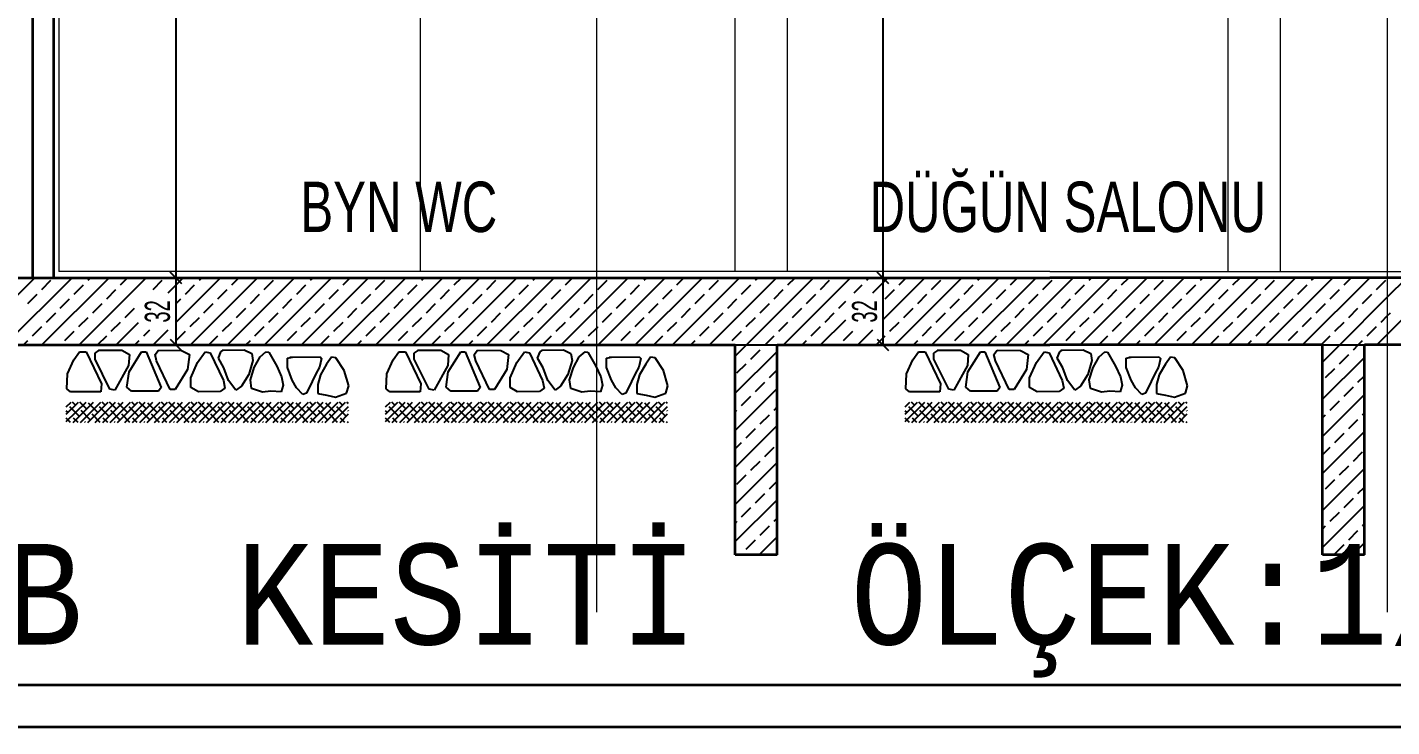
# Model space of a CAD drawing. Header units: inches. Extents: x -7543 to -822, y 102837 to 190349.
# Drawn here: x -827.3713 to -827.2412, y 102836.6651 to 102836.7318 of the extents above; entities that cross this region are included whole.
import ezdxf

# ---------------------------------------------------------------- set-up
doc = ezdxf.new("R2010")
doc.units = ezdxf.units.IN
doc.header["$MEASUREMENT"] = 0
doc.linetypes.add('__ZG_T_P__9', pattern=[22, 1, -10, 1, -10])
doc.layers.get('0').update_dxf_attribs({"lineweight": 25})
doc.layers.add('DUVAR', color=7, linetype='Continuous', lineweight=35, true_color=0xfc4642)
doc.layers.add('KAPI', color=7, linetype='Continuous', lineweight=18, true_color=0xffb360)
for name, color, linetype, lineweight in [('ICOL', 55, 'Continuous', 25), ('SIVA', 150, 'Continuous', 15), ('TARAMA', 8, 'Continuous', 25), ('YAZI', 7, 'Continuous', 25)]:
    doc.layers.add(name, color=color, linetype=linetype, lineweight=lineweight)
doc.styles.add('arıal', font='arial.ttf', dxfattribs={"width": 0.7})
doc.styles.add('ISIM', font='monos.ttf', dxfattribs={"width": 1.1, "height": 200})
doc.styles.add('OLCU', font='tromand.shx', dxfattribs={"width": 0.6, "height": 12})

# ---------------------------------------------------------------- blocks, each defined once
blk = doc.blocks.new('_Oblique')
at = {"color": 0, "linetype": 'ByBlock', "lineweight": -2}
blk.add_line((-0.5, -0.5), (0.5, 0.5), dxfattribs=at)

msp = doc.modelspace()

# ---------------------------------------------------------------- linework, layer by layer
at = {"layer": 'DUVAR'}
for p, q in [((-827.37079, 102836.79148), (-827.37079, 102836.70788)), ((-827.36879, 102836.79148), (-827.36879, 102836.70788)), ((-827.51279, 102836.70788), (-827.27379, 102836.70788)), ((-827.09879, 102836.70788), (-827.27379, 102836.70788)), ((-827.44479, 102836.70148), (-827.30379, 102836.70148)), ((-827.30379, 102836.68148), (-827.30379, 102836.70148)), ((-827.29979, 102836.68148), (-827.29979, 102836.70148)), ((-827.29979, 102836.70148), (-827.27379, 102836.70148)), ((-827.24779, 102836.70148), (-827.27379, 102836.70148)), ((-827.24779, 102836.68148), (-827.24779, 102836.70148)), ((-827.10279, 102836.70148), (-827.24379, 102836.70148)), ((-827.24379, 102836.68148), (-827.24379, 102836.70148)), ((-827.29979, 102836.68148), (-827.30379, 102836.68148)), ((-827.24379, 102836.68148), (-827.24779, 102836.68148)), ((-837.60107, 102836.66908), (-821.99356, 102836.66908)), ((-837.60507, 102836.66508), (-821.98956, 102836.66508))]:
    msp.add_line(p, q, dxfattribs=at)
at = {"layer": 'ICOL'}
for p, q in [((-827.28971, 102836.79788), (-827.28971, 102836.70788)), ((-827.35714, 102836.79148), (-827.35714, 102836.70788)), ((-827.35714, 102836.70788), (-827.35714, 102836.70148)), ((-827.28971, 102836.70788), (-827.28971, 102836.70148))]:
    msp.add_line(p, q, dxfattribs=at)
at = {"layer": 'ICOL', "color": 53}
for p, q in [((-827.35974, 102836.70788), (-827.3563, 102836.70788)), ((-827.35974, 102836.70788), (-827.3563, 102836.70788)), ((-827.29211, 102836.70788), (-827.29055, 102836.70788)), ((-827.29211, 102836.70788), (-827.29055, 102836.70788)), ((-827.35894, 102836.70148), (-827.3563, 102836.70148)), ((-827.29211, 102836.70148), (-827.29055, 102836.70148))]:
    msp.add_line(p, q, dxfattribs=at)
at = {"layer": 'KAPI', "linetype": '__ZG_T_P__9'}
for p, q in [((-827.31699, 102836.67599), (-827.31699, 102837.3934)), ((-827.24157, 102836.67599), (-827.24157, 102837.3934))]:
    msp.add_line(p, q, dxfattribs=at)
at = {"layer": 'KAPI'}
for p, q in [((-827.33379, 102836.70848), (-827.33379, 102836.79088)), ((-827.30379, 102836.70848), (-827.30379, 102836.79088)), ((-827.29879, 102836.70848), (-827.29879, 102836.79088)), ((-827.25679, 102836.70848), (-827.25679, 102836.79088)), ((-827.25179, 102836.70848), (-827.25179, 102836.79088))]:
    msp.add_line(p, q, dxfattribs=at)
at = {"layer": 'SIVA'}
for p, q in [((-827.36829, 102836.79088), (-827.36829, 102836.70848)), ((-827.27379, 102836.70848), (-827.36829, 102836.70848)), ((-827.27379, 102836.70848), (-827.15004, 102836.70848))]:
    msp.add_line(p, q, dxfattribs=at)
at = {"layer": 'TARAMA'}
for p, q in [((-827.37696, 102836.70148), (-827.37056, 102836.70788)), ((-827.37342, 102836.70148), (-827.36702, 102836.70788)), ((-827.36991, 102836.70676), (-827.36903, 102836.70765)), ((-827.36989, 102836.70148), (-827.36349, 102836.70788)), ((-827.36682, 102836.70632), (-827.36593, 102836.70721)), ((-827.36635, 102836.70148), (-827.35995, 102836.70788)), ((-827.36549, 102836.70765), (-827.36525, 102836.70788)), ((-827.3624, 102836.70721), (-827.36172, 102836.70788)), ((-827.3593, 102836.70676), (-827.35842, 102836.70765)), ((-827.35785, 102836.70645), (-827.35642, 102836.70788)), ((-827.35707, 102836.70369), (-827.35288, 102836.70788)), ((-827.35621, 102836.70632), (-827.35533, 102836.70721)), ((-827.35574, 102836.70148), (-827.34934, 102836.70788)), ((-827.35488, 102836.70765), (-827.35465, 102836.70788)), ((-827.35221, 102836.70148), (-827.34581, 102836.70788)), ((-827.35179, 102836.70721), (-827.35111, 102836.70788)), ((-827.3487, 102836.70676), (-827.34781, 102836.70765)), ((-827.34867, 102836.70148), (-827.34227, 102836.70788)), ((-827.3456, 102836.70632), (-827.34472, 102836.70721)), ((-827.34514, 102836.70148), (-827.33874, 102836.70788)), ((-827.34428, 102836.70765), (-827.34404, 102836.70788)), ((-827.3416, 102836.70148), (-827.3352, 102836.70788)), ((-827.34118, 102836.70721), (-827.34051, 102836.70788)), ((-827.33809, 102836.70676), (-827.33721, 102836.70765)), ((-827.33807, 102836.70148), (-827.33167, 102836.70788)), ((-827.335, 102836.70632), (-827.33411, 102836.70721)), ((-827.33453, 102836.70148), (-827.32813, 102836.70788)), ((-827.33367, 102836.70765), (-827.33343, 102836.70788)), ((-827.331, 102836.70148), (-827.3246, 102836.70788)), ((-827.33058, 102836.70721), (-827.3299, 102836.70788)), ((-827.32748, 102836.70676), (-827.3266, 102836.70765)), ((-827.32746, 102836.70148), (-827.32106, 102836.70788)), ((-827.32439, 102836.70632), (-827.32351, 102836.70721)), ((-827.32392, 102836.70148), (-827.31752, 102836.70788)), ((-827.32306, 102836.70765), (-827.32283, 102836.70788)), ((-827.31997, 102836.70721), (-827.31929, 102836.70788)), ((-827.31699, 102836.70488), (-827.31399, 102836.70788)), ((-827.31688, 102836.70676), (-827.31599, 102836.70765)), ((-827.31685, 102836.70148), (-827.31045, 102836.70788)), ((-827.31378, 102836.70632), (-827.3129, 102836.70721)), ((-827.31332, 102836.70148), (-827.30692, 102836.70788)), ((-827.31246, 102836.70765), (-827.31222, 102836.70788)), ((-827.30978, 102836.70148), (-827.30338, 102836.70788)), ((-827.30936, 102836.70721), (-827.30869, 102836.70788)), ((-827.30627, 102836.70676), (-827.30539, 102836.70765)), ((-827.30625, 102836.70148), (-827.29985, 102836.70788)), ((-827.30318, 102836.70632), (-827.30229, 102836.70721)), ((-827.30271, 102836.70148), (-827.29631, 102836.70788)), ((-827.30185, 102836.70765), (-827.30161, 102836.70788)), ((-827.29918, 102836.70148), (-827.29278, 102836.70788)), ((-827.29876, 102836.70721), (-827.29808, 102836.70788)), ((-827.29566, 102836.70676), (-827.29478, 102836.70765)), ((-827.29244, 102836.70645), (-827.29169, 102836.70721)), ((-827.29124, 102836.70765), (-827.29101, 102836.70788)), ((-827.29067, 102836.70645), (-827.28924, 102836.70788)), ((-827.28964, 102836.70395), (-827.2857, 102836.70788)), ((-827.28857, 102836.70148), (-827.28217, 102836.70788)), ((-827.28815, 102836.70721), (-827.28747, 102836.70788)), ((-827.28506, 102836.70676), (-827.28417, 102836.70765)), ((-827.28503, 102836.70148), (-827.27863, 102836.70788)), ((-827.28196, 102836.70632), (-827.28108, 102836.70721)), ((-827.2815, 102836.70148), (-827.2751, 102836.70788)), ((-827.28064, 102836.70765), (-827.2804, 102836.70788)), ((-827.27796, 102836.70148), (-827.27156, 102836.70788)), ((-827.27754, 102836.70721), (-827.27687, 102836.70788)), ((-827.27445, 102836.70676), (-827.27357, 102836.70765)), ((-827.27443, 102836.70148), (-827.26803, 102836.70788)), ((-827.27136, 102836.70632), (-827.27047, 102836.70721)), ((-827.27089, 102836.70148), (-827.26449, 102836.70788)), ((-827.27003, 102836.70765), (-827.2698, 102836.70788)), ((-827.26736, 102836.70148), (-827.26096, 102836.70788)), ((-827.26694, 102836.70721), (-827.26626, 102836.70788)), ((-827.26384, 102836.70676), (-827.26296, 102836.70765)), ((-827.26382, 102836.70148), (-827.25742, 102836.70788)), ((-827.26075, 102836.70632), (-827.25987, 102836.70721)), ((-827.26029, 102836.70148), (-827.25389, 102836.70788)), ((-827.25942, 102836.70765), (-827.25919, 102836.70788)), ((-827.25675, 102836.70148), (-827.25035, 102836.70788)), ((-827.25633, 102836.70721), (-827.25565, 102836.70788)), ((-827.25324, 102836.70676), (-827.25235, 102836.70765)), ((-827.25321, 102836.70148), (-827.24681, 102836.70788)), ((-827.25014, 102836.70632), (-827.24926, 102836.70721)), ((-827.24968, 102836.70148), (-827.24328, 102836.70788)), ((-827.24882, 102836.70765), (-827.24858, 102836.70788)), ((-827.24572, 102836.70721), (-827.24505, 102836.70788)), ((-827.24263, 102836.70676), (-827.24175, 102836.70765)), ((-827.24157, 102836.70606), (-827.23974, 102836.70788)), ((-827.24157, 102836.70252), (-827.23621, 102836.70788)), ((-827.37124, 102836.70544), (-827.37035, 102836.70632)), ((-827.36814, 102836.705), (-827.36726, 102836.70588)), ((-827.36372, 102836.70588), (-827.36284, 102836.70676)), ((-827.35707, 102836.70546), (-827.35665, 102836.70588)), ((-827.35312, 102836.70588), (-827.35223, 102836.70676)), ((-827.35002, 102836.70544), (-827.34914, 102836.70632)), ((-827.34693, 102836.705), (-827.34605, 102836.70588)), ((-827.34251, 102836.70588), (-827.34163, 102836.70676)), ((-827.33942, 102836.70544), (-827.33853, 102836.70632)), ((-827.33632, 102836.705), (-827.33544, 102836.70588)), ((-827.3319, 102836.70588), (-827.33102, 102836.70676)), ((-827.32881, 102836.70544), (-827.32793, 102836.70632)), ((-827.32572, 102836.705), (-827.32483, 102836.70588)), ((-827.3213, 102836.70588), (-827.32041, 102836.70676)), ((-827.3182, 102836.70544), (-827.31732, 102836.70632)), ((-827.31511, 102836.705), (-827.31423, 102836.70588)), ((-827.31069, 102836.70588), (-827.30981, 102836.70676)), ((-827.3076, 102836.70544), (-827.30671, 102836.70632)), ((-827.3045, 102836.705), (-827.30362, 102836.70588)), ((-827.30008, 102836.70588), (-827.2992, 102836.70676)), ((-827.29699, 102836.70544), (-827.29611, 102836.70632)), ((-827.2939, 102836.705), (-827.29324, 102836.70565)), ((-827.28948, 102836.70588), (-827.28859, 102836.70676)), ((-827.28638, 102836.70544), (-827.2855, 102836.70632)), ((-827.28329, 102836.705), (-827.28241, 102836.70588)), ((-827.27887, 102836.70588), (-827.27799, 102836.70676)), ((-827.27578, 102836.70544), (-827.27489, 102836.70632)), ((-827.27268, 102836.705), (-827.2718, 102836.70588)), ((-827.26826, 102836.70588), (-827.26738, 102836.70676)), ((-827.26517, 102836.70544), (-827.26429, 102836.70632)), ((-827.26208, 102836.705), (-827.26119, 102836.70588)), ((-827.25766, 102836.70588), (-827.25677, 102836.70676)), ((-827.25456, 102836.70544), (-827.25368, 102836.70632)), ((-827.25147, 102836.705), (-827.25059, 102836.70588)), ((-827.24705, 102836.70588), (-827.24617, 102836.70676)), ((-827.24614, 102836.70148), (-827.24157, 102836.70606)), ((-827.24396, 102836.70544), (-827.24307, 102836.70632)), ((-827.36947, 102836.70367), (-827.36858, 102836.70455)), ((-827.36505, 102836.70455), (-827.36416, 102836.70544)), ((-827.36196, 102836.70411), (-827.36107, 102836.705)), ((-827.35444, 102836.70455), (-827.35356, 102836.70544)), ((-827.35135, 102836.70411), (-827.35046, 102836.705)), ((-827.34825, 102836.70367), (-827.34737, 102836.70455)), ((-827.34384, 102836.70455), (-827.34295, 102836.70544)), ((-827.34074, 102836.70411), (-827.33986, 102836.705)), ((-827.33765, 102836.70367), (-827.33676, 102836.70455)), ((-827.33323, 102836.70455), (-827.33235, 102836.70544)), ((-827.33014, 102836.70411), (-827.32925, 102836.705)), ((-827.32704, 102836.70367), (-827.32616, 102836.70455)), ((-827.32262, 102836.70455), (-827.32174, 102836.70544)), ((-827.32039, 102836.70148), (-827.31699, 102836.70488)), ((-827.31953, 102836.70411), (-827.31864, 102836.705)), ((-827.31644, 102836.70367), (-827.31555, 102836.70455)), ((-827.31202, 102836.70455), (-827.31113, 102836.70544)), ((-827.30892, 102836.70411), (-827.30804, 102836.705)), ((-827.30583, 102836.70367), (-827.30494, 102836.70455)), ((-827.30141, 102836.70455), (-827.30053, 102836.70544)), ((-827.29832, 102836.70411), (-827.29743, 102836.705)), ((-827.29522, 102836.70367), (-827.29434, 102836.70455)), ((-827.28771, 102836.70411), (-827.28683, 102836.705)), ((-827.28462, 102836.70367), (-827.28373, 102836.70455)), ((-827.2802, 102836.70455), (-827.27931, 102836.70544)), ((-827.2771, 102836.70411), (-827.27622, 102836.705)), ((-827.27401, 102836.70367), (-827.27312, 102836.70455)), ((-827.26959, 102836.70455), (-827.26871, 102836.70544)), ((-827.2665, 102836.70411), (-827.26561, 102836.705)), ((-827.2634, 102836.70367), (-827.26252, 102836.70455)), ((-827.25898, 102836.70455), (-827.2581, 102836.70544)), ((-827.25589, 102836.70411), (-827.25501, 102836.705)), ((-827.2528, 102836.70367), (-827.25191, 102836.70455)), ((-827.24838, 102836.70455), (-827.24749, 102836.70544)), ((-827.24528, 102836.70411), (-827.2444, 102836.705)), ((-827.24219, 102836.70367), (-827.24157, 102836.70429)), ((-827.24157, 102836.70429), (-827.24131, 102836.70455)), ((-827.37079, 102836.70235), (-827.36991, 102836.70323)), ((-827.36637, 102836.70323), (-827.36549, 102836.70411)), ((-827.36328, 102836.70279), (-827.3624, 102836.70367)), ((-827.36282, 102836.70148), (-827.36067, 102836.70363)), ((-827.36019, 102836.70235), (-827.35961, 102836.70292)), ((-827.35928, 102836.70148), (-827.35785, 102836.70292)), ((-827.35577, 102836.70323), (-827.35488, 102836.70411)), ((-827.35267, 102836.70279), (-827.35179, 102836.70367)), ((-827.34958, 102836.70235), (-827.3487, 102836.70323)), ((-827.34516, 102836.70323), (-827.34428, 102836.70411)), ((-827.34207, 102836.70279), (-827.34118, 102836.70367)), ((-827.33897, 102836.70235), (-827.33809, 102836.70323)), ((-827.33455, 102836.70323), (-827.33367, 102836.70411)), ((-827.33146, 102836.70279), (-827.33058, 102836.70367)), ((-827.32837, 102836.70235), (-827.32748, 102836.70323)), ((-827.32395, 102836.70323), (-827.32306, 102836.70411)), ((-827.32085, 102836.70279), (-827.31997, 102836.70367)), ((-827.31776, 102836.70235), (-827.31699, 102836.70311)), ((-827.31699, 102836.70311), (-827.31688, 102836.70323)), ((-827.31334, 102836.70323), (-827.31246, 102836.70411)), ((-827.31025, 102836.70279), (-827.30936, 102836.70367)), ((-827.30715, 102836.70235), (-827.30627, 102836.70323)), ((-827.30273, 102836.70323), (-827.30185, 102836.70411)), ((-827.29964, 102836.70279), (-827.29876, 102836.70367)), ((-827.29655, 102836.70235), (-827.29566, 102836.70323)), ((-827.29564, 102836.70148), (-827.29324, 102836.70389)), ((-827.2921, 102836.70148), (-827.29067, 102836.70292)), ((-827.28903, 102836.70279), (-827.28815, 102836.70367)), ((-827.28594, 102836.70235), (-827.28506, 102836.70323)), ((-827.28152, 102836.70323), (-827.28064, 102836.70411)), ((-827.27843, 102836.70279), (-827.27754, 102836.70367)), ((-827.27533, 102836.70235), (-827.27445, 102836.70323)), ((-827.27092, 102836.70323), (-827.27003, 102836.70411)), ((-827.26782, 102836.70279), (-827.26694, 102836.70367)), ((-827.26473, 102836.70235), (-827.26384, 102836.70323)), ((-827.26031, 102836.70323), (-827.25942, 102836.70411)), ((-827.25721, 102836.70279), (-827.25633, 102836.70367)), ((-827.25412, 102836.70235), (-827.25324, 102836.70323)), ((-827.2497, 102836.70323), (-827.24882, 102836.70411)), ((-827.24661, 102836.70279), (-827.24572, 102836.70367)), ((-827.24351, 102836.70235), (-827.24263, 102836.70323)), ((-827.37165, 102836.70148), (-827.37124, 102836.7019)), ((-827.3677, 102836.7019), (-827.36682, 102836.70279)), ((-827.36458, 102836.70148), (-827.36372, 102836.70235)), ((-827.36105, 102836.70148), (-827.36063, 102836.7019)), ((-827.35709, 102836.7019), (-827.35621, 102836.70279)), ((-827.35398, 102836.70148), (-827.35312, 102836.70235)), ((-827.35044, 102836.70148), (-827.35002, 102836.7019)), ((-827.34649, 102836.7019), (-827.3456, 102836.70279)), ((-827.34337, 102836.70148), (-827.34251, 102836.70235)), ((-827.33983, 102836.70148), (-827.33942, 102836.7019)), ((-827.33588, 102836.7019), (-827.335, 102836.70279)), ((-827.33276, 102836.70148), (-827.3319, 102836.70235)), ((-827.32923, 102836.70148), (-827.32881, 102836.7019)), ((-827.32527, 102836.7019), (-827.32439, 102836.70279)), ((-827.32216, 102836.70148), (-827.3213, 102836.70235)), ((-827.31862, 102836.70148), (-827.3182, 102836.7019)), ((-827.31467, 102836.7019), (-827.31378, 102836.70279)), ((-827.31155, 102836.70148), (-827.31069, 102836.70235)), ((-827.30801, 102836.70148), (-827.3076, 102836.7019)), ((-827.30406, 102836.7019), (-827.30318, 102836.70279)), ((-827.30094, 102836.70148), (-827.30008, 102836.70235)), ((-827.29741, 102836.70148), (-827.29699, 102836.7019)), ((-827.29345, 102836.7019), (-827.29257, 102836.70279)), ((-827.29034, 102836.70148), (-827.28948, 102836.70235)), ((-827.2868, 102836.70148), (-827.28638, 102836.7019)), ((-827.28285, 102836.7019), (-827.28196, 102836.70279)), ((-827.27973, 102836.70148), (-827.27887, 102836.70235)), ((-827.2762, 102836.70148), (-827.27578, 102836.7019)), ((-827.27224, 102836.7019), (-827.27136, 102836.70279)), ((-827.26912, 102836.70148), (-827.26826, 102836.70235)), ((-827.26559, 102836.70148), (-827.26517, 102836.7019)), ((-827.26163, 102836.7019), (-827.26075, 102836.70279)), ((-827.25852, 102836.70148), (-827.25766, 102836.70235)), ((-827.25498, 102836.70148), (-827.25456, 102836.7019)), ((-827.25103, 102836.7019), (-827.25014, 102836.70279)), ((-827.24791, 102836.70148), (-827.24705, 102836.70235)), ((-827.24438, 102836.70148), (-827.24396, 102836.7019)), ((-827.24261, 102836.70148), (-827.24157, 102836.70252)), ((-827.36685, 102836.70005), (-827.36631, 102836.70084)), ((-827.36631, 102836.70084), (-827.36568, 102836.70084)), ((-827.36568, 102836.70084), (-827.3642, 102836.69779)), ((-827.36483, 102836.7007), (-827.36447, 102836.70096)), ((-827.36483, 102836.70012), (-827.36483, 102836.7007)), ((-827.36451, 102836.70097), (-827.36229, 102836.70098)), ((-827.36229, 102836.70098), (-827.36155, 102836.70058)), ((-827.36155, 102836.70058), (-827.36163, 102836.69952)), ((-827.36159, 102836.69892), (-827.36039, 102836.70084)), ((-827.36039, 102836.70082), (-827.35997, 102836.70082)), ((-827.35997, 102836.70082), (-827.35853, 102836.69742)), ((-827.35911, 102836.70058), (-827.35879, 102836.701)), ((-827.35897, 102836.69998), (-827.35911, 102836.70058)), ((-827.35879, 102836.701), (-827.35657, 102836.70096)), ((-827.35657, 102836.70096), (-827.35583, 102836.70058)), ((-827.35583, 102836.70058), (-827.35601, 102836.69914)), ((-827.35505, 102836.69982), (-827.35433, 102836.70082)), ((-827.35433, 102836.70082), (-827.35385, 102836.70074)), ((-827.35385, 102836.70074), (-827.35259, 102836.69808)), ((-827.35307, 102836.70022), (-827.35283, 102836.70084)), ((-827.35283, 102836.70084), (-827.35261, 102836.70098)), ((-827.35271, 102836.70098), (-827.35061, 102836.70101)), ((-827.35061, 102836.70101), (-827.34989, 102836.70068)), ((-827.34989, 102836.70068), (-827.34977, 102836.7)), ((-827.34965, 102836.69932), (-827.34909, 102836.70034)), ((-827.34909, 102836.70034), (-827.34853, 102836.70084)), ((-827.34853, 102836.70084), (-827.34827, 102836.70078)), ((-827.34827, 102836.70078), (-827.34751, 102836.69946)), ((-827.34649, 102836.70022), (-827.34601, 102836.70032)), ((-827.34625, 102836.70032), (-827.34337, 102836.70036)), ((-827.34337, 102836.70036), (-827.34323, 102836.70018)), ((-827.34229, 102836.70032), (-827.34276, 102836.69966)), ((-827.34186, 102836.70026), (-827.34229, 102836.70032)), ((-827.33641, 102836.70005), (-827.33587, 102836.70084)), ((-827.33587, 102836.70084), (-827.33524, 102836.70084)), ((-827.33524, 102836.70084), (-827.33376, 102836.69779)), ((-827.33439, 102836.7007), (-827.33403, 102836.70096)), ((-827.33439, 102836.70012), (-827.33439, 102836.7007)), ((-827.33407, 102836.70097), (-827.33185, 102836.70098)), ((-827.33185, 102836.70098), (-827.33111, 102836.70058)), ((-827.33111, 102836.70058), (-827.33119, 102836.69952)), ((-827.33115, 102836.69892), (-827.32995, 102836.70084)), ((-827.32995, 102836.70082), (-827.32953, 102836.70082)), ((-827.32953, 102836.70082), (-827.32809, 102836.69742)), ((-827.32867, 102836.70058), (-827.32835, 102836.701)), ((-827.32853, 102836.69998), (-827.32867, 102836.70058)), ((-827.32835, 102836.701), (-827.32613, 102836.70096)), ((-827.32613, 102836.70096), (-827.32539, 102836.70058)), ((-827.32539, 102836.70058), (-827.32557, 102836.69914)), ((-827.32461, 102836.69982), (-827.32389, 102836.70082)), ((-827.32389, 102836.70082), (-827.32341, 102836.70074)), ((-827.32341, 102836.70074), (-827.32215, 102836.69808)), ((-827.32263, 102836.70022), (-827.32239, 102836.70084)), ((-827.32239, 102836.70084), (-827.32217, 102836.70098)), ((-827.32227, 102836.70098), (-827.32017, 102836.70101)), ((-827.32017, 102836.70101), (-827.31945, 102836.70068)), ((-827.31945, 102836.70068), (-827.31933, 102836.7)), ((-827.31921, 102836.69932), (-827.31865, 102836.70034)), ((-827.31865, 102836.70034), (-827.31809, 102836.70084)), ((-827.31809, 102836.70084), (-827.31783, 102836.70078)), ((-827.31783, 102836.70078), (-827.31707, 102836.69946)), ((-827.31605, 102836.70022), (-827.31557, 102836.70032)), ((-827.31581, 102836.70032), (-827.31293, 102836.70036)), ((-827.31293, 102836.70036), (-827.31279, 102836.70018)), ((-827.31185, 102836.70032), (-827.31232, 102836.69966)), ((-827.31142, 102836.70026), (-827.31185, 102836.70032)), ((-827.30379, 102836.70148), (-827.29979, 102836.70148)), ((-827.30379, 102836.7004), (-827.30271, 102836.70148)), ((-827.30379, 102836.69687), (-827.29979, 102836.70087)), ((-827.30229, 102836.70014), (-827.30141, 102836.70102)), ((-827.30097, 102836.70146), (-827.30094, 102836.70148)), ((-827.28685, 102836.70005), (-827.28632, 102836.70084)), ((-827.28632, 102836.70084), (-827.28568, 102836.70084)), ((-827.28568, 102836.70084), (-827.28421, 102836.69779)), ((-827.28484, 102836.7007), (-827.28448, 102836.70096)), ((-827.28484, 102836.70012), (-827.28484, 102836.7007)), ((-827.28452, 102836.70097), (-827.2823, 102836.70098)), ((-827.2823, 102836.70098), (-827.28156, 102836.70058)), ((-827.28156, 102836.70058), (-827.28164, 102836.69952)), ((-827.2816, 102836.69892), (-827.2804, 102836.70084)), ((-827.2804, 102836.70082), (-827.27998, 102836.70082)), ((-827.27998, 102836.70082), (-827.27854, 102836.69742)), ((-827.27912, 102836.70058), (-827.2788, 102836.701)), ((-827.27898, 102836.69998), (-827.27912, 102836.70058)), ((-827.2788, 102836.701), (-827.27658, 102836.70096)), ((-827.27658, 102836.70096), (-827.27584, 102836.70058)), ((-827.27584, 102836.70058), (-827.27602, 102836.69914)), ((-827.27506, 102836.69982), (-827.27434, 102836.70082)), ((-827.27434, 102836.70082), (-827.27386, 102836.70074)), ((-827.27386, 102836.70074), (-827.2726, 102836.69808)), ((-827.27308, 102836.70022), (-827.27284, 102836.70084)), ((-827.27284, 102836.70084), (-827.27262, 102836.70098)), ((-827.27272, 102836.70098), (-827.27061, 102836.70101)), ((-827.27061, 102836.70101), (-827.26989, 102836.70068)), ((-827.26989, 102836.70068), (-827.26977, 102836.7)), ((-827.26965, 102836.69932), (-827.26909, 102836.70034)), ((-827.26909, 102836.70034), (-827.26853, 102836.70084)), ((-827.26853, 102836.70084), (-827.26827, 102836.70078)), ((-827.26827, 102836.70078), (-827.26751, 102836.69946)), ((-827.2665, 102836.70022), (-827.26602, 102836.70032)), ((-827.26626, 102836.70032), (-827.26338, 102836.70036)), ((-827.26338, 102836.70036), (-827.26324, 102836.70018)), ((-827.26229, 102836.70032), (-827.26277, 102836.69966)), ((-827.26187, 102836.70026), (-827.26229, 102836.70032)), ((-827.24779, 102836.70148), (-827.24379, 102836.70148)), ((-827.24779, 102836.69984), (-827.24614, 102836.70148)), ((-827.24779, 102836.6963), (-827.24379, 102836.7003)), ((-827.24617, 102836.69969), (-827.24528, 102836.70058)), ((-827.24484, 102836.70102), (-827.24438, 102836.70148)), ((-827.36744, 102836.69873), (-827.36685, 102836.70005)), ((-827.36341, 102836.69728), (-827.36483, 102836.70012)), ((-827.36163, 102836.69952), (-827.36293, 102836.69718)), ((-827.35765, 102836.69724), (-827.35897, 102836.69998)), ((-827.35601, 102836.69914), (-827.35719, 102836.69724)), ((-827.3557, 102836.69836), (-827.35505, 102836.69982)), ((-827.35255, 102836.6993), (-827.35307, 102836.70022)), ((-827.35209, 102836.69808), (-827.35255, 102836.6993)), ((-827.34977, 102836.7), (-827.35017, 102836.69868)), ((-827.35002, 102836.69816), (-827.34965, 102836.69932)), ((-827.34751, 102836.69946), (-827.34705, 102836.69844)), ((-827.34649, 102836.69934), (-827.34649, 102836.70022)), ((-827.34603, 102836.69812), (-827.34649, 102836.69934)), ((-827.34341, 102836.69936), (-827.34377, 102836.69874)), ((-827.34323, 102836.70018), (-827.34341, 102836.69936)), ((-827.34276, 102836.69966), (-827.34334, 102836.69864)), ((-827.34106, 102836.69904), (-827.34186, 102836.70026)), ((-827.34064, 102836.6976), (-827.34106, 102836.69904)), ((-827.337, 102836.69873), (-827.33641, 102836.70005)), ((-827.33297, 102836.69728), (-827.33439, 102836.70012)), ((-827.33119, 102836.69952), (-827.33249, 102836.69718)), ((-827.32721, 102836.69724), (-827.32853, 102836.69998)), ((-827.32557, 102836.69914), (-827.32675, 102836.69724)), ((-827.32526, 102836.69836), (-827.32461, 102836.69982)), ((-827.32211, 102836.6993), (-827.32263, 102836.70022)), ((-827.32165, 102836.69808), (-827.32211, 102836.6993)), ((-827.31933, 102836.7), (-827.31973, 102836.69868)), ((-827.31958, 102836.69816), (-827.31921, 102836.69932)), ((-827.31707, 102836.69946), (-827.31661, 102836.69844)), ((-827.31605, 102836.69934), (-827.31605, 102836.70022)), ((-827.31559, 102836.69812), (-827.31605, 102836.69934)), ((-827.31297, 102836.69936), (-827.31333, 102836.69874)), ((-827.31279, 102836.70018), (-827.31297, 102836.69936)), ((-827.31232, 102836.69966), (-827.3129, 102836.69864)), ((-827.31062, 102836.69904), (-827.31142, 102836.70026)), ((-827.3102, 102836.6976), (-827.31062, 102836.69904)), ((-827.30362, 102836.69881), (-827.30273, 102836.69969)), ((-827.30053, 102836.69837), (-827.29979, 102836.6991)), ((-827.28745, 102836.69873), (-827.28685, 102836.70005)), ((-827.28342, 102836.69728), (-827.28484, 102836.70012)), ((-827.28164, 102836.69952), (-827.28294, 102836.69718)), ((-827.27766, 102836.69724), (-827.27898, 102836.69998)), ((-827.27602, 102836.69914), (-827.2772, 102836.69724)), ((-827.27571, 102836.69836), (-827.27506, 102836.69982)), ((-827.27256, 102836.6993), (-827.27308, 102836.70022)), ((-827.27209, 102836.69808), (-827.27256, 102836.6993)), ((-827.26977, 102836.7), (-827.27017, 102836.69868)), ((-827.27002, 102836.69816), (-827.26965, 102836.69932)), ((-827.26751, 102836.69946), (-827.26705, 102836.69844)), ((-827.2665, 102836.69934), (-827.2665, 102836.70022)), ((-827.26604, 102836.69812), (-827.2665, 102836.69934)), ((-827.26342, 102836.69936), (-827.26378, 102836.69874)), ((-827.26324, 102836.70018), (-827.26342, 102836.69936)), ((-827.26277, 102836.69966), (-827.26335, 102836.69864)), ((-827.26107, 102836.69904), (-827.26187, 102836.70026)), ((-827.26065, 102836.6976), (-827.26107, 102836.69904)), ((-827.24749, 102836.69837), (-827.24661, 102836.69925)), ((-827.36751, 102836.6973), (-827.36744, 102836.69873)), ((-827.3642, 102836.69779), (-827.36427, 102836.69702)), ((-827.36179, 102836.69746), (-827.36159, 102836.69892)), ((-827.3557, 102836.69742), (-827.3557, 102836.69836)), ((-827.35259, 102836.69808), (-827.35245, 102836.69737)), ((-827.35139, 102836.69716), (-827.35209, 102836.69808)), ((-827.35017, 102836.69868), (-827.35087, 102836.69754)), ((-827.3499, 102836.69732), (-827.35002, 102836.69816)), ((-827.34705, 102836.69844), (-827.34689, 102836.69766)), ((-827.34561, 102836.69738), (-827.34603, 102836.69812)), ((-827.34411, 102836.69801), (-827.34465, 102836.69688)), ((-827.34377, 102836.69874), (-827.34411, 102836.69801)), ((-827.34334, 102836.69864), (-827.3436, 102836.69772)), ((-827.3436, 102836.69772), (-827.3436, 102836.69685)), ((-827.33707, 102836.6973), (-827.337, 102836.69873)), ((-827.33376, 102836.69779), (-827.33383, 102836.69702)), ((-827.33135, 102836.69746), (-827.33115, 102836.69892)), ((-827.32526, 102836.69742), (-827.32526, 102836.69836)), ((-827.32215, 102836.69808), (-827.32201, 102836.69737)), ((-827.32095, 102836.69716), (-827.32165, 102836.69808)), ((-827.31973, 102836.69868), (-827.32043, 102836.69754)), ((-827.31946, 102836.69732), (-827.31958, 102836.69816)), ((-827.31661, 102836.69844), (-827.31645, 102836.69766)), ((-827.31517, 102836.69738), (-827.31559, 102836.69812)), ((-827.31367, 102836.69801), (-827.31421, 102836.69688)), ((-827.31333, 102836.69874), (-827.31367, 102836.69801)), ((-827.3129, 102836.69864), (-827.31316, 102836.69772)), ((-827.31316, 102836.69772), (-827.31316, 102836.69685)), ((-827.30185, 102836.69704), (-827.30097, 102836.69793)), ((-827.28752, 102836.6973), (-827.28745, 102836.69873)), ((-827.28421, 102836.69779), (-827.28428, 102836.69702)), ((-827.2818, 102836.69746), (-827.2816, 102836.69892)), ((-827.27571, 102836.69742), (-827.27571, 102836.69836)), ((-827.2726, 102836.69808), (-827.27245, 102836.69737)), ((-827.27139, 102836.69716), (-827.27209, 102836.69808)), ((-827.27017, 102836.69868), (-827.27087, 102836.69754)), ((-827.2699, 102836.69732), (-827.27002, 102836.69816)), ((-827.26705, 102836.69844), (-827.26689, 102836.69766)), ((-827.26562, 102836.69738), (-827.26604, 102836.69812)), ((-827.26412, 102836.69801), (-827.26466, 102836.69688)), ((-827.26378, 102836.69874), (-827.26412, 102836.69801)), ((-827.26335, 102836.69864), (-827.26361, 102836.69772)), ((-827.26361, 102836.69772), (-827.26361, 102836.69685)), ((-827.2444, 102836.69793), (-827.24379, 102836.69853)), ((-827.36716, 102836.697), (-827.36751, 102836.6973)), ((-827.36427, 102836.69702), (-827.36716, 102836.697)), ((-827.36293, 102836.69718), (-827.36341, 102836.69728)), ((-827.36135, 102836.69708), (-827.36179, 102836.69746)), ((-827.35879, 102836.69708), (-827.36135, 102836.69708)), ((-827.35853, 102836.69742), (-827.35879, 102836.69708)), ((-827.35719, 102836.69724), (-827.35765, 102836.69724)), ((-827.35497, 102836.69702), (-827.3557, 102836.69742)), ((-827.35289, 102836.69704), (-827.35497, 102836.69702)), ((-827.35245, 102836.69737), (-827.35289, 102836.69704)), ((-827.35087, 102836.69754), (-827.35139, 102836.69716)), ((-827.34885, 102836.69698), (-827.3499, 102836.69732)), ((-827.34807, 102836.69708), (-827.34885, 102836.69698)), ((-827.34707, 102836.697), (-827.34807, 102836.69708)), ((-827.34689, 102836.69766), (-827.34707, 102836.697)), ((-827.34501, 102836.69676), (-827.34561, 102836.69738)), ((-827.34465, 102836.69688), (-827.34501, 102836.69676)), ((-827.3436, 102836.69685), (-827.34273, 102836.69668)), ((-827.34273, 102836.69668), (-827.3419, 102836.69651)), ((-827.3419, 102836.69651), (-827.34084, 102836.69688)), ((-827.34084, 102836.69688), (-827.34064, 102836.6976)), ((-827.33673, 102836.697), (-827.33707, 102836.6973)), ((-827.33383, 102836.69702), (-827.33673, 102836.697)), ((-827.33249, 102836.69718), (-827.33297, 102836.69728)), ((-827.33091, 102836.69708), (-827.33135, 102836.69746)), ((-827.32835, 102836.69708), (-827.33091, 102836.69708)), ((-827.32809, 102836.69742), (-827.32835, 102836.69708)), ((-827.32675, 102836.69724), (-827.32721, 102836.69724)), ((-827.32453, 102836.69702), (-827.32526, 102836.69742)), ((-827.32245, 102836.69704), (-827.32453, 102836.69702)), ((-827.32201, 102836.69737), (-827.32245, 102836.69704)), ((-827.32043, 102836.69754), (-827.32095, 102836.69716)), ((-827.31842, 102836.69698), (-827.31946, 102836.69732)), ((-827.31763, 102836.69708), (-827.31842, 102836.69698)), ((-827.31663, 102836.697), (-827.31763, 102836.69708)), ((-827.31645, 102836.69766), (-827.31663, 102836.697)), ((-827.31457, 102836.69676), (-827.31517, 102836.69738)), ((-827.31421, 102836.69688), (-827.31457, 102836.69676)), ((-827.31316, 102836.69685), (-827.31229, 102836.69668)), ((-827.31229, 102836.69668), (-827.31146, 102836.69651)), ((-827.31146, 102836.69651), (-827.3104, 102836.69688)), ((-827.3104, 102836.69688), (-827.3102, 102836.6976)), ((-827.30379, 102836.69333), (-827.29979, 102836.69733)), ((-827.30318, 102836.69572), (-827.30229, 102836.6966)), ((-827.28717, 102836.697), (-827.28752, 102836.6973)), ((-827.28428, 102836.69702), (-827.28717, 102836.697)), ((-827.28294, 102836.69718), (-827.28342, 102836.69728)), ((-827.28136, 102836.69708), (-827.2818, 102836.69746)), ((-827.2788, 102836.69708), (-827.28136, 102836.69708)), ((-827.27854, 102836.69742), (-827.2788, 102836.69708)), ((-827.2772, 102836.69724), (-827.27766, 102836.69724)), ((-827.27498, 102836.69702), (-827.27571, 102836.69742)), ((-827.2729, 102836.69704), (-827.27498, 102836.69702)), ((-827.27245, 102836.69737), (-827.2729, 102836.69704)), ((-827.27087, 102836.69754), (-827.27139, 102836.69716)), ((-827.26886, 102836.69698), (-827.2699, 102836.69732)), ((-827.26807, 102836.69708), (-827.26886, 102836.69698)), ((-827.26707, 102836.697), (-827.26807, 102836.69708)), ((-827.26689, 102836.69766), (-827.26707, 102836.697)), ((-827.26502, 102836.69676), (-827.26562, 102836.69738)), ((-827.26466, 102836.69688), (-827.26502, 102836.69676)), ((-827.26361, 102836.69685), (-827.26274, 102836.69668)), ((-827.26274, 102836.69668), (-827.26191, 102836.69651)), ((-827.26191, 102836.69651), (-827.26085, 102836.69688)), ((-827.26085, 102836.69688), (-827.26065, 102836.6976)), ((-827.24779, 102836.69276), (-827.24379, 102836.69676)), ((-827.24572, 102836.6966), (-827.24484, 102836.69748)), ((-827.36757, 102836.69558), (-827.36711, 102836.69604)), ((-827.36757, 102836.69487), (-827.3664, 102836.69604)), ((-827.36757, 102836.69417), (-827.36569, 102836.69604)), ((-827.3674, 102836.69504), (-827.36757, 102836.69521)), ((-827.36634, 102836.69469), (-827.36722, 102836.69557)), ((-827.36669, 102836.69575), (-827.36698, 102836.69604)), ((-827.36693, 102836.6941), (-827.36499, 102836.69604)), ((-827.36563, 102836.6954), (-827.36627, 102836.69604)), ((-827.36622, 102836.6941), (-827.36428, 102836.69604)), ((-827.36528, 102836.69434), (-827.36616, 102836.69522)), ((-827.36551, 102836.6941), (-827.36357, 102836.69604)), ((-827.36457, 102836.69504), (-827.36545, 102836.69593)), ((-827.36481, 102836.6941), (-827.36287, 102836.69604)), ((-827.36351, 102836.69469), (-827.36439, 102836.69557)), ((-827.36386, 102836.69575), (-827.36415, 102836.69604)), ((-827.3641, 102836.6941), (-827.36216, 102836.69604)), ((-827.3628, 102836.6954), (-827.36344, 102836.69604)), ((-827.36339, 102836.6941), (-827.36145, 102836.69604)), ((-827.36245, 102836.69434), (-827.36333, 102836.69522)), ((-827.36269, 102836.6941), (-827.36074, 102836.69604)), ((-827.36174, 102836.69504), (-827.36262, 102836.69593)), ((-827.36198, 102836.6941), (-827.36004, 102836.69604)), ((-827.36068, 102836.69469), (-827.36156, 102836.69557)), ((-827.36103, 102836.69575), (-827.36132, 102836.69604)), ((-827.36127, 102836.6941), (-827.35933, 102836.69604)), ((-827.35997, 102836.6954), (-827.36062, 102836.69604)), ((-827.36056, 102836.6941), (-827.35862, 102836.69604)), ((-827.35962, 102836.69434), (-827.3605, 102836.69522)), ((-827.35986, 102836.6941), (-827.35792, 102836.69604)), ((-827.35891, 102836.69504), (-827.3598, 102836.69593)), ((-827.35915, 102836.6941), (-827.35721, 102836.69604)), ((-827.35785, 102836.69469), (-827.35874, 102836.69557)), ((-827.35821, 102836.69575), (-827.35849, 102836.69604)), ((-827.35844, 102836.6941), (-827.3565, 102836.69604)), ((-827.35714, 102836.6954), (-827.35779, 102836.69604)), ((-827.35774, 102836.6941), (-827.35579, 102836.69604)), ((-827.35679, 102836.69434), (-827.35767, 102836.69522)), ((-827.35703, 102836.6941), (-827.35509, 102836.69604)), ((-827.35608, 102836.69504), (-827.35697, 102836.69593)), ((-827.35632, 102836.6941), (-827.35438, 102836.69604)), ((-827.35502, 102836.69469), (-827.35591, 102836.69557)), ((-827.35538, 102836.69575), (-827.35567, 102836.69604)), ((-827.35562, 102836.6941), (-827.35367, 102836.69604)), ((-827.35432, 102836.6954), (-827.35496, 102836.69604)), ((-827.35491, 102836.6941), (-827.35297, 102836.69604)), ((-827.35396, 102836.69434), (-827.35485, 102836.69522)), ((-827.3542, 102836.6941), (-827.35226, 102836.69604)), ((-827.35326, 102836.69504), (-827.35414, 102836.69593)), ((-827.35349, 102836.6941), (-827.35155, 102836.69604)), ((-827.35219, 102836.69469), (-827.35308, 102836.69557)), ((-827.35255, 102836.69575), (-827.35284, 102836.69604)), ((-827.35279, 102836.6941), (-827.35084, 102836.69604)), ((-827.35149, 102836.6954), (-827.35213, 102836.69604)), ((-827.35208, 102836.6941), (-827.35014, 102836.69604)), ((-827.35113, 102836.69434), (-827.35202, 102836.69522)), ((-827.35137, 102836.6941), (-827.34943, 102836.69604)), ((-827.35043, 102836.69504), (-827.35131, 102836.69593)), ((-827.35067, 102836.6941), (-827.34872, 102836.69604)), ((-827.34937, 102836.69469), (-827.35025, 102836.69557)), ((-827.34972, 102836.69575), (-827.35001, 102836.69604)), ((-827.34996, 102836.6941), (-827.34802, 102836.69604)), ((-827.34866, 102836.6954), (-827.3493, 102836.69604)), ((-827.34925, 102836.6941), (-827.34731, 102836.69604)), ((-827.34831, 102836.69434), (-827.34919, 102836.69522)), ((-827.34854, 102836.6941), (-827.3466, 102836.69604)), ((-827.3476, 102836.69504), (-827.34848, 102836.69593)), ((-827.34784, 102836.6941), (-827.34589, 102836.69604)), ((-827.34654, 102836.69469), (-827.34742, 102836.69557)), ((-827.34689, 102836.69575), (-827.34718, 102836.69604)), ((-827.34713, 102836.6941), (-827.34519, 102836.69604)), ((-827.34583, 102836.6954), (-827.34647, 102836.69604)), ((-827.34642, 102836.6941), (-827.34448, 102836.69604)), ((-827.34548, 102836.69434), (-827.34636, 102836.69522)), ((-827.34572, 102836.6941), (-827.34377, 102836.69604)), ((-827.34477, 102836.69504), (-827.34565, 102836.69593)), ((-827.34501, 102836.6941), (-827.34307, 102836.69604)), ((-827.34371, 102836.69469), (-827.34459, 102836.69557)), ((-827.34406, 102836.69575), (-827.34435, 102836.69604)), ((-827.3443, 102836.6941), (-827.34236, 102836.69604)), ((-827.343, 102836.6954), (-827.34365, 102836.69604)), ((-827.34359, 102836.6941), (-827.34165, 102836.69604)), ((-827.34265, 102836.69434), (-827.34353, 102836.69522)), ((-827.34289, 102836.6941), (-827.34094, 102836.69604)), ((-827.34194, 102836.69504), (-827.34283, 102836.69593)), ((-827.34218, 102836.6941), (-827.34067, 102836.69561)), ((-827.34088, 102836.69469), (-827.34176, 102836.69557)), ((-827.34123, 102836.69575), (-827.34152, 102836.69604)), ((-827.34067, 102836.69589), (-827.34082, 102836.69604)), ((-827.34067, 102836.69518), (-827.3407, 102836.69522)), ((-827.33713, 102836.69558), (-827.33667, 102836.69604)), ((-827.33713, 102836.69487), (-827.33596, 102836.69604)), ((-827.33713, 102836.69417), (-827.33526, 102836.69604)), ((-827.33696, 102836.69504), (-827.33713, 102836.69521)), ((-827.3359, 102836.69469), (-827.33678, 102836.69557)), ((-827.33625, 102836.69575), (-827.33654, 102836.69604)), ((-827.33649, 102836.6941), (-827.33455, 102836.69604)), ((-827.33519, 102836.6954), (-827.33584, 102836.69604)), ((-827.33578, 102836.6941), (-827.33384, 102836.69604)), ((-827.33484, 102836.69434), (-827.33572, 102836.69522)), ((-827.33508, 102836.6941), (-827.33313, 102836.69604)), ((-827.33413, 102836.69504), (-827.33502, 102836.69593)), ((-827.33437, 102836.6941), (-827.33243, 102836.69604)), ((-827.33307, 102836.69469), (-827.33395, 102836.69557)), ((-827.33342, 102836.69575), (-827.33371, 102836.69604)), ((-827.33366, 102836.6941), (-827.33172, 102836.69604)), ((-827.33236, 102836.6954), (-827.33301, 102836.69604)), ((-827.33296, 102836.6941), (-827.33101, 102836.69604)), ((-827.33201, 102836.69434), (-827.33289, 102836.69522)), ((-827.33225, 102836.6941), (-827.33031, 102836.69604)), ((-827.3313, 102836.69504), (-827.33219, 102836.69593)), ((-827.33154, 102836.6941), (-827.3296, 102836.69604)), ((-827.33024, 102836.69469), (-827.33113, 102836.69557)), ((-827.3306, 102836.69575), (-827.33089, 102836.69604)), ((-827.33083, 102836.6941), (-827.32889, 102836.69604)), ((-827.32954, 102836.6954), (-827.33018, 102836.69604)), ((-827.33013, 102836.6941), (-827.32818, 102836.69604)), ((-827.32918, 102836.69434), (-827.33007, 102836.69522)), ((-827.32942, 102836.6941), (-827.32748, 102836.69604)), ((-827.32847, 102836.69504), (-827.32936, 102836.69593)), ((-827.32871, 102836.6941), (-827.32677, 102836.69604)), ((-827.32741, 102836.69469), (-827.3283, 102836.69557)), ((-827.32777, 102836.69575), (-827.32806, 102836.69604)), ((-827.32801, 102836.6941), (-827.32606, 102836.69604)), ((-827.32671, 102836.6954), (-827.32735, 102836.69604)), ((-827.3273, 102836.6941), (-827.32536, 102836.69604)), ((-827.32635, 102836.69434), (-827.32724, 102836.69522)), ((-827.32659, 102836.6941), (-827.32465, 102836.69604)), ((-827.32565, 102836.69504), (-827.32653, 102836.69593)), ((-827.32588, 102836.6941), (-827.32394, 102836.69604)), ((-827.32459, 102836.69469), (-827.32547, 102836.69557)), ((-827.32494, 102836.69575), (-827.32523, 102836.69604)), ((-827.32518, 102836.6941), (-827.32323, 102836.69604)), ((-827.32388, 102836.6954), (-827.32452, 102836.69604)), ((-827.32447, 102836.6941), (-827.32253, 102836.69604)), ((-827.32352, 102836.69434), (-827.32441, 102836.69522)), ((-827.32376, 102836.6941), (-827.32182, 102836.69604)), ((-827.32282, 102836.69504), (-827.3237, 102836.69593)), ((-827.32306, 102836.6941), (-827.32111, 102836.69604)), ((-827.32176, 102836.69469), (-827.32264, 102836.69557)), ((-827.32211, 102836.69575), (-827.3224, 102836.69604)), ((-827.32235, 102836.6941), (-827.32041, 102836.69604)), ((-827.32105, 102836.6954), (-827.32169, 102836.69604)), ((-827.32164, 102836.6941), (-827.3197, 102836.69604)), ((-827.3207, 102836.69434), (-827.32158, 102836.69522)), ((-827.32093, 102836.6941), (-827.31899, 102836.69604)), ((-827.31999, 102836.69504), (-827.32087, 102836.69593)), ((-827.32023, 102836.6941), (-827.31829, 102836.69604)), ((-827.31893, 102836.69469), (-827.31981, 102836.69557)), ((-827.31928, 102836.69575), (-827.31957, 102836.69604)), ((-827.31952, 102836.6941), (-827.31758, 102836.69604)), ((-827.31822, 102836.6954), (-827.31886, 102836.69604)), ((-827.31881, 102836.6941), (-827.31687, 102836.69604)), ((-827.31787, 102836.69434), (-827.31875, 102836.69522)), ((-827.31811, 102836.6941), (-827.31616, 102836.69604)), ((-827.31716, 102836.69504), (-827.31804, 102836.69593)), ((-827.3174, 102836.6941), (-827.31546, 102836.69604)), ((-827.3161, 102836.69469), (-827.31698, 102836.69557)), ((-827.31645, 102836.69575), (-827.31674, 102836.69604)), ((-827.31669, 102836.6941), (-827.31475, 102836.69604)), ((-827.31539, 102836.6954), (-827.31604, 102836.69604)), ((-827.31598, 102836.6941), (-827.31404, 102836.69604)), ((-827.31504, 102836.69434), (-827.31592, 102836.69522)), ((-827.31528, 102836.6941), (-827.31334, 102836.69604)), ((-827.31433, 102836.69504), (-827.31522, 102836.69593)), ((-827.31457, 102836.6941), (-827.31263, 102836.69604)), ((-827.31327, 102836.69469), (-827.31416, 102836.69557)), ((-827.31363, 102836.69575), (-827.31391, 102836.69604)), ((-827.31386, 102836.6941), (-827.31192, 102836.69604)), ((-827.31256, 102836.6954), (-827.31321, 102836.69604)), ((-827.31316, 102836.6941), (-827.31121, 102836.69604)), ((-827.31221, 102836.69434), (-827.31309, 102836.69522)), ((-827.31245, 102836.6941), (-827.31051, 102836.69604)), ((-827.3115, 102836.69504), (-827.31239, 102836.69593)), ((-827.31174, 102836.6941), (-827.31023, 102836.69561)), ((-827.31044, 102836.69469), (-827.31133, 102836.69557)), ((-827.3108, 102836.69575), (-827.31109, 102836.69604)), ((-827.31023, 102836.69589), (-827.31038, 102836.69604)), ((-827.31023, 102836.69518), (-827.31027, 102836.69522)), ((-827.30379, 102836.6951), (-827.30362, 102836.69527)), ((-827.30008, 102836.69527), (-827.29979, 102836.69557)), ((-827.28757, 102836.69558), (-827.28712, 102836.69604)), ((-827.28757, 102836.69487), (-827.28641, 102836.69604)), ((-827.28757, 102836.69417), (-827.2857, 102836.69604)), ((-827.2874, 102836.69504), (-827.28757, 102836.69521)), ((-827.28634, 102836.69469), (-827.28723, 102836.69557)), ((-827.2867, 102836.69575), (-827.28699, 102836.69604)), ((-827.28694, 102836.6941), (-827.28499, 102836.69604)), ((-827.28564, 102836.6954), (-827.28628, 102836.69604)), ((-827.28623, 102836.6941), (-827.28429, 102836.69604)), ((-827.28528, 102836.69434), (-827.28617, 102836.69522)), ((-827.28552, 102836.6941), (-827.28358, 102836.69604)), ((-827.28458, 102836.69504), (-827.28546, 102836.69593)), ((-827.28481, 102836.6941), (-827.28287, 102836.69604)), ((-827.28352, 102836.69469), (-827.2844, 102836.69557)), ((-827.28387, 102836.69575), (-827.28416, 102836.69604)), ((-827.28411, 102836.6941), (-827.28217, 102836.69604)), ((-827.28281, 102836.6954), (-827.28345, 102836.69604)), ((-827.2834, 102836.6941), (-827.28146, 102836.69604)), ((-827.28246, 102836.69434), (-827.28334, 102836.69522)), ((-827.28269, 102836.6941), (-827.28075, 102836.69604)), ((-827.28175, 102836.69504), (-827.28263, 102836.69593)), ((-827.28199, 102836.6941), (-827.28004, 102836.69604)), ((-827.28069, 102836.69469), (-827.28157, 102836.69557)), ((-827.28104, 102836.69575), (-827.28133, 102836.69604)), ((-827.28128, 102836.6941), (-827.27934, 102836.69604)), ((-827.27998, 102836.6954), (-827.28062, 102836.69604)), ((-827.28057, 102836.6941), (-827.27863, 102836.69604)), ((-827.27963, 102836.69434), (-827.28051, 102836.69522)), ((-827.27987, 102836.6941), (-827.27792, 102836.69604)), ((-827.27892, 102836.69504), (-827.2798, 102836.69593)), ((-827.27916, 102836.6941), (-827.27722, 102836.69604)), ((-827.27786, 102836.69469), (-827.27874, 102836.69557)), ((-827.27821, 102836.69575), (-827.2785, 102836.69604)), ((-827.27845, 102836.6941), (-827.27651, 102836.69604)), ((-827.27715, 102836.6954), (-827.2778, 102836.69604)), ((-827.27774, 102836.6941), (-827.2758, 102836.69604)), ((-827.2768, 102836.69434), (-827.27768, 102836.69522)), ((-827.27704, 102836.6941), (-827.27509, 102836.69604)), ((-827.27609, 102836.69504), (-827.27698, 102836.69593)), ((-827.27633, 102836.6941), (-827.27439, 102836.69604)), ((-827.27503, 102836.69469), (-827.27591, 102836.69557)), ((-827.27538, 102836.69575), (-827.27567, 102836.69604)), ((-827.27562, 102836.6941), (-827.27368, 102836.69604)), ((-827.27432, 102836.6954), (-827.27497, 102836.69604)), ((-827.27492, 102836.6941), (-827.27297, 102836.69604)), ((-827.27397, 102836.69434), (-827.27485, 102836.69522)), ((-827.27421, 102836.6941), (-827.27227, 102836.69604)), ((-827.27326, 102836.69504), (-827.27415, 102836.69593)), ((-827.2735, 102836.6941), (-827.27156, 102836.69604)), ((-827.2722, 102836.69469), (-827.27309, 102836.69557)), ((-827.27256, 102836.69575), (-827.27285, 102836.69604)), ((-827.27279, 102836.6941), (-827.27085, 102836.69604)), ((-827.2715, 102836.6954), (-827.27214, 102836.69604)), ((-827.27209, 102836.6941), (-827.27014, 102836.69604)), ((-827.27114, 102836.69434), (-827.27203, 102836.69522)), ((-827.27138, 102836.6941), (-827.26944, 102836.69604)), ((-827.27043, 102836.69504), (-827.27132, 102836.69593)), ((-827.27067, 102836.6941), (-827.26873, 102836.69604)), ((-827.26937, 102836.69469), (-827.27026, 102836.69557)), ((-827.26973, 102836.69575), (-827.27002, 102836.69604)), ((-827.26997, 102836.6941), (-827.26802, 102836.69604)), ((-827.26867, 102836.6954), (-827.26931, 102836.69604)), ((-827.26926, 102836.6941), (-827.26732, 102836.69604)), ((-827.26831, 102836.69434), (-827.2692, 102836.69522)), ((-827.26855, 102836.6941), (-827.26661, 102836.69604)), ((-827.26761, 102836.69504), (-827.26849, 102836.69593)), ((-827.26784, 102836.6941), (-827.2659, 102836.69604)), ((-827.26655, 102836.69469), (-827.26743, 102836.69557)), ((-827.2669, 102836.69575), (-827.26719, 102836.69604)), ((-827.26714, 102836.6941), (-827.26519, 102836.69604)), ((-827.26584, 102836.6954), (-827.26648, 102836.69604)), ((-827.26643, 102836.6941), (-827.26449, 102836.69604)), ((-827.26548, 102836.69434), (-827.26637, 102836.69522)), ((-827.26572, 102836.6941), (-827.26378, 102836.69604)), ((-827.26478, 102836.69504), (-827.26566, 102836.69593)), ((-827.26502, 102836.6941), (-827.26307, 102836.69604)), ((-827.26372, 102836.69469), (-827.2646, 102836.69557)), ((-827.26407, 102836.69575), (-827.26436, 102836.69604)), ((-827.26431, 102836.6941), (-827.26237, 102836.69604)), ((-827.26301, 102836.6954), (-827.26365, 102836.69604)), ((-827.2636, 102836.6941), (-827.26166, 102836.69604)), ((-827.26266, 102836.69434), (-827.26354, 102836.69522)), ((-827.26289, 102836.6941), (-827.26095, 102836.69604)), ((-827.26195, 102836.69504), (-827.26283, 102836.69593)), ((-827.26219, 102836.6941), (-827.26068, 102836.69561)), ((-827.26089, 102836.69469), (-827.26177, 102836.69557)), ((-827.26124, 102836.69575), (-827.26153, 102836.69604)), ((-827.26068, 102836.69589), (-827.26082, 102836.69604)), ((-827.26068, 102836.69518), (-827.26071, 102836.69522)), ((-827.24705, 102836.69527), (-827.24617, 102836.69616)), ((-827.36716, 102836.6941), (-827.36757, 102836.6945)), ((-827.36645, 102836.6941), (-827.36687, 102836.69451)), ((-827.36574, 102836.6941), (-827.36581, 102836.69416)), ((-827.36433, 102836.6941), (-827.3651, 102836.69487)), ((-827.36362, 102836.6941), (-827.36404, 102836.69451)), ((-827.36292, 102836.6941), (-827.36298, 102836.69416)), ((-827.3615, 102836.6941), (-827.36227, 102836.69487)), ((-827.3608, 102836.6941), (-827.36121, 102836.69451)), ((-827.36009, 102836.6941), (-827.36015, 102836.69416)), ((-827.35867, 102836.6941), (-827.35944, 102836.69487)), ((-827.35797, 102836.6941), (-827.35838, 102836.69451)), ((-827.35726, 102836.6941), (-827.35732, 102836.69416)), ((-827.35585, 102836.6941), (-827.35661, 102836.69487)), ((-827.35514, 102836.6941), (-827.35555, 102836.69451)), ((-827.35443, 102836.6941), (-827.35449, 102836.69416)), ((-827.35302, 102836.6941), (-827.35379, 102836.69487)), ((-827.35231, 102836.6941), (-827.35273, 102836.69451)), ((-827.3516, 102836.6941), (-827.35166, 102836.69416)), ((-827.35019, 102836.6941), (-827.35096, 102836.69487)), ((-827.34948, 102836.6941), (-827.3499, 102836.69451)), ((-827.34877, 102836.6941), (-827.34884, 102836.69416)), ((-827.34736, 102836.6941), (-827.34813, 102836.69487)), ((-827.34665, 102836.6941), (-827.34707, 102836.69451)), ((-827.34595, 102836.6941), (-827.34601, 102836.69416)), ((-827.34453, 102836.6941), (-827.3453, 102836.69487)), ((-827.34382, 102836.6941), (-827.34424, 102836.69451)), ((-827.34312, 102836.6941), (-827.34318, 102836.69416)), ((-827.3417, 102836.6941), (-827.34247, 102836.69487)), ((-827.34147, 102836.6941), (-827.34067, 102836.6949)), ((-827.341, 102836.6941), (-827.34141, 102836.69451)), ((-827.34077, 102836.6941), (-827.34067, 102836.69419)), ((-827.33672, 102836.6941), (-827.33713, 102836.6945)), ((-827.33601, 102836.6941), (-827.33643, 102836.69451)), ((-827.33531, 102836.6941), (-827.33537, 102836.69416)), ((-827.33389, 102836.6941), (-827.33466, 102836.69487)), ((-827.33319, 102836.6941), (-827.3336, 102836.69451)), ((-827.33248, 102836.6941), (-827.33254, 102836.69416)), ((-827.33106, 102836.6941), (-827.33183, 102836.69487)), ((-827.33036, 102836.6941), (-827.33077, 102836.69451)), ((-827.32965, 102836.6941), (-827.32971, 102836.69416)), ((-827.32824, 102836.6941), (-827.329, 102836.69487)), ((-827.32753, 102836.6941), (-827.32794, 102836.69451)), ((-827.32682, 102836.6941), (-827.32688, 102836.69416)), ((-827.32541, 102836.6941), (-827.32618, 102836.69487)), ((-827.3247, 102836.6941), (-827.32512, 102836.69451)), ((-827.32399, 102836.6941), (-827.32405, 102836.69416)), ((-827.32258, 102836.6941), (-827.32335, 102836.69487)), ((-827.32187, 102836.6941), (-827.32229, 102836.69451)), ((-827.32116, 102836.6941), (-827.32123, 102836.69416)), ((-827.31975, 102836.6941), (-827.32052, 102836.69487)), ((-827.31904, 102836.6941), (-827.31946, 102836.69451)), ((-827.31834, 102836.6941), (-827.3184, 102836.69416)), ((-827.31692, 102836.6941), (-827.31769, 102836.69487)), ((-827.31622, 102836.6941), (-827.31663, 102836.69451)), ((-827.31551, 102836.6941), (-827.31557, 102836.69416)), ((-827.31409, 102836.6941), (-827.31486, 102836.69487)), ((-827.31339, 102836.6941), (-827.3138, 102836.69451)), ((-827.31268, 102836.6941), (-827.31274, 102836.69416)), ((-827.31127, 102836.6941), (-827.31203, 102836.69487)), ((-827.31104, 102836.6941), (-827.31023, 102836.6949)), ((-827.31056, 102836.6941), (-827.31097, 102836.69451)), ((-827.31033, 102836.6941), (-827.31023, 102836.69419)), ((-827.30379, 102836.6898), (-827.29979, 102836.6938)), ((-827.30141, 102836.69395), (-827.30053, 102836.69483)), ((-827.28717, 102836.6941), (-827.28757, 102836.6945)), ((-827.28646, 102836.6941), (-827.28687, 102836.69451)), ((-827.28575, 102836.6941), (-827.28581, 102836.69416)), ((-827.28434, 102836.6941), (-827.28511, 102836.69487)), ((-827.28363, 102836.6941), (-827.28405, 102836.69451)), ((-827.28292, 102836.6941), (-827.28299, 102836.69416)), ((-827.28151, 102836.6941), (-827.28228, 102836.69487)), ((-827.2808, 102836.6941), (-827.28122, 102836.69451)), ((-827.2801, 102836.6941), (-827.28016, 102836.69416)), ((-827.27868, 102836.6941), (-827.27945, 102836.69487)), ((-827.27797, 102836.6941), (-827.27839, 102836.69451)), ((-827.27727, 102836.6941), (-827.27733, 102836.69416)), ((-827.27585, 102836.6941), (-827.27662, 102836.69487)), ((-827.27515, 102836.6941), (-827.27556, 102836.69451)), ((-827.27444, 102836.6941), (-827.2745, 102836.69416)), ((-827.27302, 102836.6941), (-827.27379, 102836.69487)), ((-827.27232, 102836.6941), (-827.27273, 102836.69451)), ((-827.27161, 102836.6941), (-827.27167, 102836.69416)), ((-827.2702, 102836.6941), (-827.27096, 102836.69487)), ((-827.26949, 102836.6941), (-827.2699, 102836.69451)), ((-827.26878, 102836.6941), (-827.26884, 102836.69416)), ((-827.26737, 102836.6941), (-827.26814, 102836.69487)), ((-827.26666, 102836.6941), (-827.26708, 102836.69451)), ((-827.26595, 102836.6941), (-827.26601, 102836.69416)), ((-827.26454, 102836.6941), (-827.26531, 102836.69487)), ((-827.26383, 102836.6941), (-827.26425, 102836.69451)), ((-827.26312, 102836.6941), (-827.26319, 102836.69416)), ((-827.26171, 102836.6941), (-827.26248, 102836.69487)), ((-827.26148, 102836.6941), (-827.26068, 102836.6949)), ((-827.261, 102836.6941), (-827.26142, 102836.69451)), ((-827.26077, 102836.6941), (-827.26068, 102836.69419)), ((-827.24779, 102836.69453), (-827.24749, 102836.69483)), ((-827.24528, 102836.69351), (-827.2444, 102836.69439)), ((-827.24396, 102836.69483), (-827.24379, 102836.695)), ((-827.30273, 102836.69262), (-827.30185, 102836.69351)), ((-827.24779, 102836.68923), (-827.24379, 102836.69323)), ((-827.24661, 102836.69218), (-827.24572, 102836.69306)), ((-827.30379, 102836.69157), (-827.30318, 102836.69218)), ((-827.30097, 102836.69085), (-827.30008, 102836.69174)), ((-827.24779, 102836.691), (-827.24705, 102836.69174)), ((-827.24484, 102836.69041), (-827.24396, 102836.6913)), ((-827.30379, 102836.68626), (-827.29979, 102836.69026)), ((-827.30229, 102836.68953), (-827.30141, 102836.69041)), ((-827.24617, 102836.68909), (-827.24528, 102836.68997)), ((-827.30362, 102836.6882), (-827.30273, 102836.68909)), ((-827.24779, 102836.68569), (-827.24379, 102836.68969)), ((-827.24749, 102836.68776), (-827.24661, 102836.68864)), ((-827.30185, 102836.68644), (-827.30097, 102836.68732)), ((-827.30053, 102836.68776), (-827.29979, 102836.68849)), ((-827.2444, 102836.68732), (-827.24379, 102836.68793)), ((-827.30379, 102836.68273), (-827.29979, 102836.68673)), ((-827.30318, 102836.68511), (-827.30229, 102836.68599)), ((-827.24779, 102836.68216), (-827.24379, 102836.68616)), ((-827.24572, 102836.68599), (-827.24484, 102836.68688)), ((-827.30008, 102836.68467), (-827.29979, 102836.68496)), ((-827.24705, 102836.68467), (-827.24617, 102836.68555)), ((-827.30379, 102836.68449), (-827.30362, 102836.68467)), ((-827.30141, 102836.68334), (-827.30053, 102836.68423)), ((-827.24779, 102836.68393), (-827.24749, 102836.68423)), ((-827.24528, 102836.6829), (-827.2444, 102836.68378)), ((-827.24396, 102836.68423), (-827.24379, 102836.68439)), ((-827.30273, 102836.68202), (-827.30185, 102836.6829)), ((-827.3015, 102836.68148), (-827.29979, 102836.68319)), ((-827.24661, 102836.68157), (-827.24572, 102836.68246)), ((-827.24493, 102836.68148), (-827.24379, 102836.68262)), ((-827.30327, 102836.68148), (-827.30318, 102836.68157))]:
    msp.add_line(p, q, dxfattribs=at)

# ---------------------------------------------------------------- block references
at = {"layer": 'ICOL', "xscale": 0.001080000001820736, "yscale": 0.001080000001820736, "zscale": 0.001080000001820736}
for p, rotation in [((-827.35714, 102836.70788), 90), ((-827.35714, 102836.70788), 270), ((-827.28971, 102836.70788), 90), ((-827.28971, 102836.70788), 270), ((-827.35714, 102836.70148), 270), ((-827.28971, 102836.70148), 270)]:
    msp.add_blockref('_Oblique', p, dxfattribs=dict(at, rotation=rotation))

# ---------------------------------------------------------------- texts
at = {"layer": 'ICOL', "char_height": 0.0024, "attachment_point": 5, "rotation": 90, "style": 'OLCU'}
for insert in [(-827.35887, 102836.70468), (-827.29144, 102836.70468)]:
    msp.add_mtext('\\A1;32', dxfattribs=dict(at, insert=insert))
at = {"layer": 'YAZI'}
for s, height, style, width, p in [('DÜĞÜN SALONU', 0.0048, 'arıal', 0.7, (-827.29098, 102836.71225)), ('BYN WC', 0.0048, 'arıal', 0.7, (-827.34525, 102836.71225)), ('B-B  KESİTİ  ÖLÇEK:1/50', 0.0096, 'ISIM', 0.9, (-827.38796, 102836.67292, -0.0012))]:
    msp.add_text(s, height=height, dxfattribs=dict(at, style=style, width=width)).set_placement(p)

doc.saveas('drawing.dxf')
